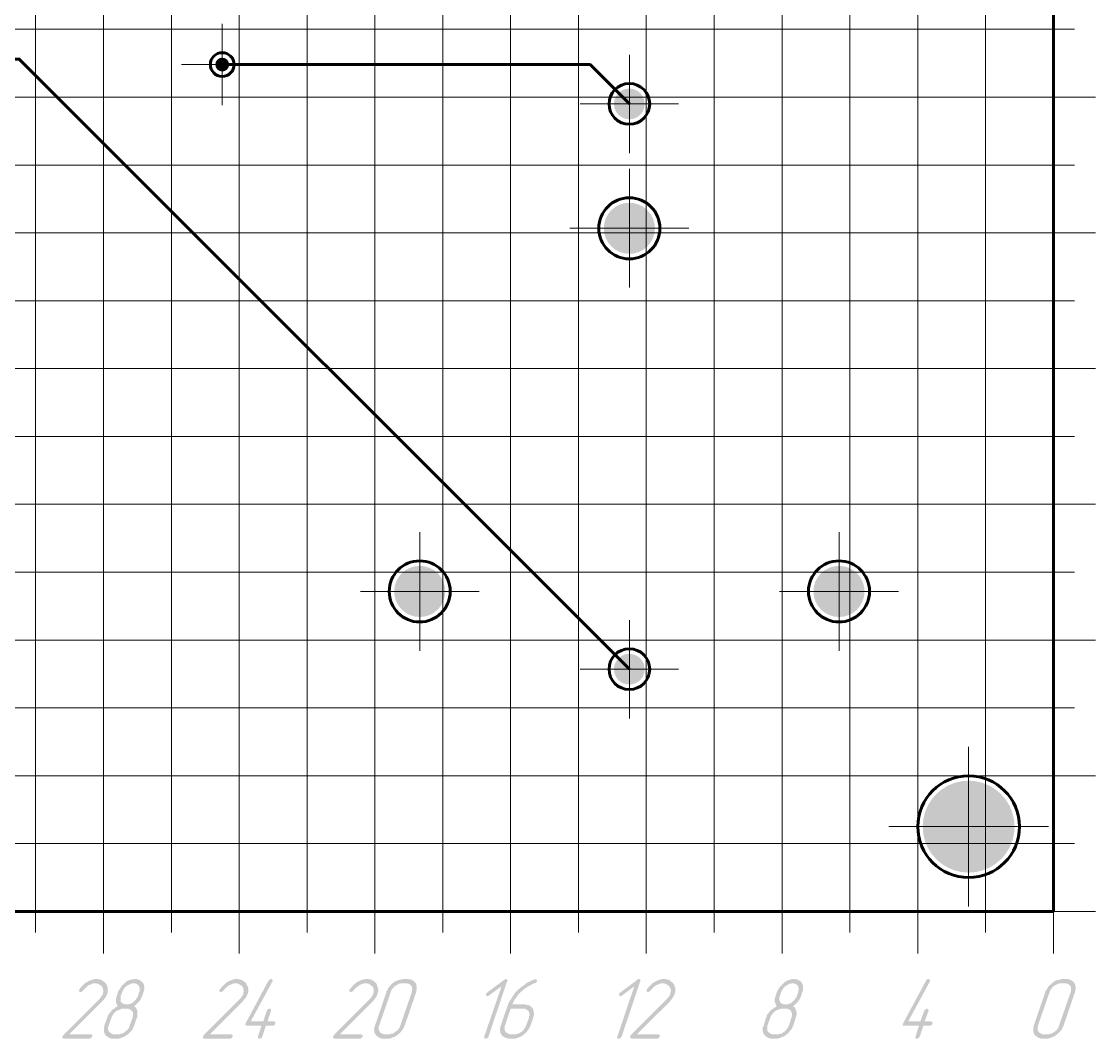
# Paper-space layout 'Layout1' of a CAD drawing. Extents: x -1 to 840, y -1 to 593.
# Drawn here: x 688.5 to 751.9, y 323.7 to 383.6 of the extents above; entities that cross this region are included whole.
import ezdxf

# ---------------------------------------------------------------- set-up
doc = ezdxf.new("R2010")
doc.units = 0
doc.header["$MEASUREMENT"] = 0
doc.layers.add('PDF _Геометрия', color=7, linetype='CONTINUOUS')
doc.layers.add('PDF _Сплошная заливка', color=7, linetype='CONTINUOUS')

psp = doc.layouts.get("Layout1")

# ---------------------------------------------------------------- hatches: boundary and pattern name
at = {"layer": 'PDF _Сплошная заливка', "transparency": 33554559}
for points in [[(700.382, 381.108), (700.382, 381.515), (700.226, 381.484), (700.093, 381.396), (700.005, 381.264), (699.974, 381.108)], [(724.386, 378.788), (725.294, 378.788), (725.263, 379.023), (725.173, 379.242), (725.028, 379.43), (724.84, 379.574), (724.621, 379.665), (724.386, 379.696)], [(724.386, 378.788), (724.386, 377.88), (724.621, 377.911), (724.84, 378.002), (725.028, 378.146), (725.173, 378.334), (725.263, 378.553), (725.294, 378.788)], [(724.386, 371.458), (724.386, 372.965), (724.092, 372.936), (723.809, 372.85), (723.549, 372.711), (723.32, 372.523), (723.133, 372.295), (722.993, 372.034), (722.908, 371.752), (722.879, 371.458)], [(724.386, 371.458), (722.879, 371.458), (722.908, 371.164), (722.993, 370.881), (723.133, 370.62), (723.32, 370.392), (723.549, 370.204), (723.809, 370.065), (724.092, 369.979), (724.386, 369.95)], [(724.386, 371.458), (724.386, 369.95), (724.68, 369.979), (724.963, 370.065), (725.224, 370.204), (725.452, 370.392), (725.64, 370.62), (725.779, 370.881), (725.865, 371.164), (725.894, 371.458)], [(712.026, 350.053), (712.026, 351.56), (711.732, 351.531), (711.449, 351.445), (711.188, 351.306), (710.96, 351.119), (710.772, 350.89), (710.633, 350.63), (710.547, 350.347), (710.518, 350.053)], [(736.747, 350.053), (736.747, 351.56), (736.452, 351.531), (736.17, 351.445), (735.909, 351.306), (735.681, 351.119), (735.493, 350.89), (735.354, 350.63), (735.268, 350.347), (735.239, 350.053)], [(712.026, 350.053), (710.518, 350.053), (710.547, 349.759), (710.633, 349.476), (710.772, 349.215), (710.96, 348.987), (711.188, 348.799), (711.449, 348.66), (711.732, 348.574), (712.026, 348.546)], [(712.026, 350.053), (712.026, 348.546), (712.32, 348.574), (712.603, 348.66), (712.863, 348.799), (713.092, 348.987), (713.279, 349.215), (713.419, 349.476), (713.504, 349.759), (713.533, 350.053)], [(736.747, 350.053), (735.239, 350.053), (735.268, 349.759), (735.354, 349.476), (735.493, 349.215), (735.681, 348.987), (735.909, 348.799), (736.17, 348.66), (736.452, 348.574), (736.747, 348.546)], [(736.747, 350.053), (736.747, 348.546), (737.041, 348.574), (737.324, 348.66), (737.584, 348.799), (737.813, 348.987), (738, 349.215), (738.139, 349.476), (738.225, 349.759), (738.254, 350.053)], [(724.386, 345.468), (725.294, 345.468), (725.263, 345.703), (725.173, 345.921), (725.028, 346.11), (724.84, 346.254), (724.621, 346.345), (724.386, 346.376)], [(724.386, 345.468), (724.386, 344.56), (724.621, 344.591), (724.84, 344.681), (725.028, 344.826), (725.173, 345.014), (725.263, 345.233), (725.294, 345.468)], [(744.39, 336.188), (741.681, 336.188), (741.714, 335.764), (741.814, 335.351), (741.976, 334.958), (742.199, 334.596), (742.474, 334.272), (742.798, 333.997), (743.16, 333.775), (743.553, 333.612), (743.966, 333.513), (744.39, 333.479)], [(693.02, 327.205), (693.045, 327.205), (693.07, 327.179), (693.147, 327.179), (693.248, 327.154), (693.324, 327.103), (693.426, 327.027), (693.477, 327.002), (693.502, 326.951), (693.502, 326.951), (693.528, 326.951), (693.528, 326.925), (693.553, 326.9), (693.578, 326.849), (693.604, 326.773), (693.629, 326.697), (693.629, 326.595), (693.629, 326.519), (693.629, 326.468), (693.629, 326.417), (693.604, 326.341), (693.604, 326.341), (693.604, 326.316), (693.578, 326.29), (693.578, 326.265), (693.553, 326.24), (693.528, 326.189), (693.477, 326.087), (693.477, 326.087), (693.451, 326.087), (693.451, 326.062), (693.426, 326.011), (693.401, 325.985), (693.35, 325.935), (693.299, 325.884), (693.248, 325.833), (691.368, 323.953), (692.638, 323.953), (692.664, 323.953), (692.689, 323.928), (692.715, 323.903), (692.715, 323.903), (692.715, 323.877), (692.715, 323.852), (692.715, 323.827), (692.715, 323.827), (692.689, 323.801), (692.689, 323.776), (692.664, 323.725), (692.638, 323.725), (692.613, 323.725), (692.588, 323.7), (692.537, 323.7), (691.038, 323.7), (691.038, 323.7), (690.987, 323.725), (690.987, 323.725), (690.962, 323.75), (690.962, 323.776), (690.962, 323.801), (690.962, 323.827), (690.987, 323.827), (690.987, 323.852), (691.013, 323.903), (693.096, 325.985), (693.172, 326.062), (693.248, 326.163), (693.248, 326.163), (693.248, 326.163), (693.274, 326.189), (693.274, 326.214), (693.324, 326.265), (693.35, 326.341), (693.35, 326.341), (693.35, 326.341), (693.35, 326.392), (693.375, 326.443), (693.375, 326.493), (693.375, 326.544), (693.35, 326.621), (693.324, 326.697), (693.299, 326.748), (693.274, 326.773), (693.274, 326.773), (693.274, 326.798), (693.248, 326.798), (693.248, 326.824), (693.172, 326.849), (693.121, 326.9), (693.096, 326.9), (693.096, 326.9), (693.07, 326.925), (693.045, 326.925), (693.02, 326.925), (692.969, 326.951), (692.867, 326.951), (692.842, 326.951), (692.816, 326.951), (692.766, 326.951), (692.715, 326.925), (692.664, 326.9), (692.588, 326.874), (692.511, 326.849), (692.511, 326.849), (692.486, 326.824), (692.461, 326.798), (692.41, 326.773), (692.359, 326.722), (692.308, 326.671), (692.232, 326.595), (692.181, 326.519), (692.156, 326.519), (692.156, 326.493), (692.13, 326.493), (692.105, 326.468), (692.105, 326.468), (692.08, 326.443), (692.054, 326.443), (692.029, 326.443), (692.029, 326.443), (692.003, 326.443), (691.978, 326.468), (691.953, 326.468), (691.953, 326.468), (691.927, 326.493), (691.927, 326.519), (691.953, 326.57), (691.978, 326.621), (691.978, 326.621), (691.978, 326.621), (691.978, 326.646), (692.003, 326.646), (692.054, 326.722), (692.105, 326.773), (692.181, 326.849), (692.257, 326.925), (692.359, 327.002), (692.461, 327.052), (692.461, 327.052), (692.461, 327.078), (692.486, 327.078), (692.537, 327.103), (692.613, 327.129), (692.689, 327.154), (692.766, 327.179), (692.867, 327.205), (692.943, 327.205), (692.994, 327.205)], [(701.301, 327.205), (701.327, 327.205), (701.352, 327.179), (701.429, 327.179), (701.53, 327.154), (701.606, 327.103), (701.708, 327.027), (701.759, 327.002), (701.784, 326.951), (701.784, 326.951), (701.81, 326.951), (701.81, 326.925), (701.81, 326.9), (701.835, 326.849), (701.886, 326.773), (701.911, 326.697), (701.911, 326.595), (701.911, 326.519), (701.911, 326.468), (701.911, 326.417), (701.886, 326.341), (701.886, 326.341), (701.886, 326.316), (701.86, 326.29), (701.835, 326.265), (701.835, 326.24), (701.81, 326.189), (701.759, 326.087), (701.759, 326.087), (701.733, 326.087), (701.733, 326.062), (701.708, 326.011), (701.657, 325.985), (701.632, 325.935), (701.581, 325.884), (701.53, 325.833), (699.65, 323.953), (700.92, 323.953), (700.946, 323.953), (700.971, 323.928), (700.997, 323.903), (700.997, 323.903), (700.997, 323.877), (700.997, 323.852), (700.997, 323.827), (700.997, 323.827), (700.971, 323.801), (700.971, 323.776), (700.946, 323.725), (700.92, 323.725), (700.895, 323.725), (700.87, 323.7), (700.819, 323.7), (699.32, 323.7), (699.295, 323.7), (699.269, 323.725), (699.269, 323.725), (699.244, 323.75), (699.244, 323.776), (699.244, 323.801), (699.244, 323.827), (699.269, 323.827), (699.269, 323.852), (699.295, 323.903), (701.378, 325.985), (701.454, 326.062), (701.53, 326.163), (701.53, 326.163), (701.53, 326.163), (701.556, 326.189), (701.556, 326.214), (701.606, 326.265), (701.632, 326.341), (701.632, 326.341), (701.632, 326.341), (701.632, 326.392), (701.632, 326.443), (701.657, 326.493), (701.632, 326.544), (701.632, 326.621), (701.606, 326.697), (701.581, 326.748), (701.556, 326.773), (701.556, 326.773), (701.556, 326.798), (701.53, 326.798), (701.505, 326.824), (701.454, 326.849), (701.378, 326.9), (701.378, 326.9), (701.378, 326.9), (701.352, 326.925), (701.327, 326.925), (701.301, 326.925), (701.251, 326.951), (701.149, 326.951), (701.124, 326.951), (701.098, 326.951), (701.048, 326.951), (700.997, 326.925), (700.946, 326.9), (700.87, 326.874), (700.793, 326.849), (700.793, 326.849), (700.768, 326.824), (700.743, 326.798), (700.692, 326.773), (700.641, 326.722), (700.565, 326.671), (700.514, 326.595), (700.438, 326.519), (700.438, 326.519), (700.438, 326.493), (700.412, 326.493), (700.387, 326.468), (700.387, 326.468), (700.362, 326.443), (700.336, 326.443), (700.311, 326.443), (700.311, 326.443), (700.285, 326.443), (700.26, 326.468), (700.235, 326.468), (700.235, 326.468), (700.209, 326.493), (700.209, 326.519), (700.235, 326.57), (700.235, 326.621), (700.235, 326.621), (700.26, 326.621), (700.26, 326.646), (700.285, 326.646), (700.336, 326.722), (700.387, 326.773), (700.463, 326.849), (700.539, 326.925), (700.641, 327.002), (700.717, 327.052), (700.743, 327.052), (700.743, 327.078), (700.768, 327.078), (700.819, 327.103), (700.87, 327.129), (700.971, 327.154), (701.048, 327.179), (701.149, 327.205), (701.225, 327.205), (701.276, 327.205)], [(703.308, 327.205), (703.334, 327.179), (703.334, 327.154), (703.359, 327.154), (703.359, 327.154), (703.359, 327.103), (703.359, 327.078), (703.334, 327.052), (702.064, 324.715), (702.8, 324.715), (703.004, 325.325), (703.004, 325.325), (703.029, 325.351), (703.029, 325.376), (703.08, 325.401), (703.08, 325.401), (703.105, 325.427), (703.131, 325.452), (703.182, 325.452), (703.182, 325.452), (703.207, 325.452), (703.232, 325.427), (703.258, 325.427), (703.258, 325.401), (703.258, 325.401), (703.258, 325.376), (703.258, 325.325), (703.054, 324.715), (703.435, 324.715), (703.461, 324.69), (703.486, 324.69), (703.486, 324.665), (703.512, 324.665), (703.512, 324.639), (703.512, 324.614), (703.512, 324.589), (703.512, 324.563), (703.486, 324.563), (703.486, 324.512), (703.435, 324.487), (703.435, 324.487), (703.41, 324.462), (703.385, 324.462), (703.334, 324.462), (702.953, 324.462), (702.75, 323.827), (702.75, 323.801), (702.724, 323.801), (702.724, 323.75), (702.673, 323.725), (702.673, 323.725), (702.648, 323.725), (702.623, 323.7), (702.572, 323.7), (702.572, 323.7), (702.572, 323.7), (702.546, 323.7), (702.496, 323.725), (702.496, 323.725), (702.496, 323.75), (702.496, 323.776), (702.496, 323.801), (702.496, 323.827), (702.699, 324.462), (701.835, 324.462), (701.81, 324.462), (701.784, 324.462), (701.759, 324.487), (701.759, 324.487), (701.759, 324.512), (701.733, 324.538), (701.759, 324.563), (701.759, 324.589), (703.105, 327.103), (703.131, 327.103), (703.131, 327.129), (703.156, 327.154), (703.182, 327.179), (703.258, 327.205), (703.283, 327.205)], [(708.948, 327.205), (708.999, 327.205), (709.025, 327.179), (709.101, 327.179), (709.202, 327.154), (709.279, 327.103), (709.38, 327.027), (709.406, 327.002), (709.456, 326.951), (709.456, 326.951), (709.456, 326.951), (709.482, 326.925), (709.482, 326.9), (709.507, 326.849), (709.533, 326.773), (709.558, 326.697), (709.583, 326.595), (709.583, 326.519), (709.583, 326.468), (709.558, 326.417), (709.533, 326.341), (709.533, 326.341), (709.533, 326.316), (709.533, 326.29), (709.507, 326.265), (709.507, 326.24), (709.482, 326.189), (709.431, 326.087), (709.406, 326.087), (709.406, 326.087), (709.38, 326.062), (709.355, 326.011), (709.329, 325.985), (709.304, 325.935), (709.253, 325.884), (709.202, 325.833), (707.322, 323.953), (708.593, 323.953), (708.593, 323.953), (708.618, 323.928), (708.643, 323.903), (708.669, 323.903), (708.669, 323.877), (708.669, 323.852), (708.669, 323.827), (708.669, 323.827), (708.643, 323.801), (708.618, 323.776), (708.593, 323.725), (708.593, 323.725), (708.567, 323.725), (708.542, 323.7), (708.491, 323.7), (706.992, 323.7), (706.967, 323.7), (706.941, 323.725), (706.916, 323.725), (706.916, 323.75), (706.916, 323.776), (706.916, 323.801), (706.916, 323.827), (706.916, 323.827), (706.941, 323.852), (706.967, 323.903), (709.05, 325.985), (709.126, 326.062), (709.202, 326.163), (709.202, 326.163), (709.202, 326.163), (709.202, 326.189), (709.228, 326.214), (709.253, 326.265), (709.279, 326.341), (709.279, 326.341), (709.304, 326.341), (709.304, 326.392), (709.304, 326.443), (709.304, 326.493), (709.304, 326.544), (709.304, 326.621), (709.279, 326.697), (709.253, 326.748), (709.228, 326.773), (709.228, 326.773), (709.202, 326.798), (709.202, 326.798), (709.177, 326.824), (709.126, 326.849), (709.05, 326.9), (709.05, 326.9), (709.05, 326.9), (709.025, 326.925), (708.999, 326.925), (708.948, 326.925), (708.923, 326.951), (708.821, 326.951), (708.796, 326.951), (708.771, 326.951), (708.72, 326.951), (708.669, 326.925), (708.593, 326.9), (708.542, 326.874), (708.466, 326.849), (708.466, 326.849), (708.44, 326.824), (708.415, 326.798), (708.364, 326.773), (708.313, 326.722), (708.237, 326.671), (708.186, 326.595), (708.11, 326.519), (708.11, 326.519), (708.11, 326.493), (708.085, 326.493), (708.059, 326.468), (708.059, 326.468), (708.034, 326.443), (708.008, 326.443), (707.983, 326.443), (707.958, 326.443), (707.958, 326.443), (707.932, 326.468), (707.907, 326.468), (707.881, 326.468), (707.881, 326.493), (707.881, 326.519), (707.881, 326.57), (707.907, 326.621), (707.907, 326.621), (707.932, 326.621), (707.932, 326.646), (707.958, 326.646), (707.983, 326.722), (708.059, 326.773), (708.11, 326.849), (708.212, 326.925), (708.288, 327.002), (708.389, 327.052), (708.389, 327.052), (708.415, 327.078), (708.44, 327.078), (708.491, 327.103), (708.542, 327.129), (708.618, 327.154), (708.72, 327.179), (708.796, 327.205), (708.898, 327.205), (708.923, 327.205)], [(717.129, 327.205), (717.154, 327.179), (717.179, 327.154), (717.179, 327.154), (717.205, 327.154), (717.205, 327.103), (717.179, 327.078), (716.087, 323.827), (716.087, 323.801), (716.062, 323.801), (716.062, 323.75), (716.011, 323.725), (716.011, 323.725), (715.985, 323.725), (715.96, 323.7), (715.909, 323.7), (715.909, 323.7), (715.909, 323.7), (715.858, 323.7), (715.833, 323.725), (715.833, 323.725), (715.833, 323.75), (715.833, 323.776), (715.833, 323.801), (715.833, 323.827), (716.849, 326.773), (716.113, 326.24), (716.113, 326.24), (716.087, 326.214), (716.062, 326.214), (716.011, 326.189), (716.011, 326.189), (715.985, 326.214), (715.96, 326.214), (715.935, 326.24), (715.935, 326.24), (715.935, 326.265), (715.935, 326.29), (715.935, 326.316), (715.935, 326.341), (715.96, 326.341), (715.96, 326.367), (716.011, 326.417), (717.002, 327.154), (717.027, 327.179), (717.027, 327.179), (717.078, 327.205), (717.103, 327.205), (717.103, 327.205)], [(724.979, 327.205), (725.004, 327.179), (725.029, 327.154), (725.029, 327.154), (725.029, 327.154), (725.055, 327.103), (725.029, 327.078), (723.937, 323.827), (723.937, 323.801), (723.912, 323.801), (723.886, 323.75), (723.861, 323.725), (723.861, 323.725), (723.836, 323.725), (723.81, 323.7), (723.759, 323.7), (723.759, 323.7), (723.734, 323.7), (723.708, 323.7), (723.683, 323.725), (723.683, 323.725), (723.683, 323.75), (723.658, 323.776), (723.683, 323.801), (723.683, 323.827), (724.674, 326.773), (723.963, 326.24), (723.963, 326.24), (723.937, 326.214), (723.912, 326.214), (723.861, 326.189), (723.861, 326.189), (723.836, 326.214), (723.81, 326.214), (723.785, 326.24), (723.785, 326.24), (723.785, 326.265), (723.785, 326.29), (723.785, 326.316), (723.785, 326.341), (723.785, 326.341), (723.81, 326.367), (723.861, 326.417), (724.852, 327.154), (724.852, 327.179), (724.877, 327.179), (724.903, 327.205), (724.953, 327.205), (724.953, 327.205)], [(726.478, 327.205), (726.503, 327.205), (726.554, 327.179), (726.63, 327.179), (726.706, 327.154), (726.808, 327.103), (726.884, 327.027), (726.935, 327.002), (726.96, 326.951), (726.96, 326.951), (726.986, 326.951), (726.986, 326.925), (727.011, 326.9), (727.037, 326.849), (727.062, 326.773), (727.087, 326.697), (727.087, 326.595), (727.087, 326.519), (727.087, 326.468), (727.087, 326.417), (727.062, 326.341), (727.062, 326.341), (727.062, 326.316), (727.037, 326.29), (727.037, 326.265), (727.011, 326.24), (726.986, 326.189), (726.935, 326.087), (726.935, 326.087), (726.935, 326.087), (726.91, 326.062), (726.884, 326.011), (726.859, 325.985), (726.808, 325.935), (726.782, 325.884), (726.732, 325.833), (724.826, 323.953), (726.097, 323.953), (726.122, 323.953), (726.147, 323.928), (726.173, 323.903), (726.173, 323.903), (726.173, 323.877), (726.173, 323.852), (726.173, 323.827), (726.173, 323.827), (726.173, 323.801), (726.147, 323.776), (726.122, 323.725), (726.097, 323.725), (726.097, 323.725), (726.046, 323.7), (726.02, 323.7), (724.521, 323.7), (724.496, 323.7), (724.471, 323.725), (724.445, 323.725), (724.445, 323.75), (724.42, 323.776), (724.42, 323.801), (724.445, 323.827), (724.445, 323.827), (724.445, 323.852), (724.471, 323.903), (726.554, 325.985), (726.63, 326.062), (726.706, 326.163), (726.706, 326.163), (726.732, 326.163), (726.732, 326.189), (726.757, 326.214), (726.782, 326.265), (726.808, 326.341), (726.808, 326.341), (726.808, 326.341), (726.808, 326.392), (726.833, 326.443), (726.833, 326.493), (726.833, 326.544), (726.808, 326.621), (726.782, 326.697), (726.757, 326.748), (726.732, 326.773), (726.732, 326.773), (726.732, 326.798), (726.706, 326.798), (726.706, 326.824), (726.63, 326.849), (726.579, 326.9), (726.579, 326.9), (726.554, 326.9), (726.528, 326.925), (726.503, 326.925), (726.478, 326.925), (726.427, 326.951), (726.351, 326.951), (726.3, 326.951), (726.274, 326.951), (726.224, 326.951), (726.173, 326.925), (726.122, 326.9), (726.046, 326.874), (725.995, 326.849), (725.969, 326.849), (725.944, 326.824), (725.919, 326.798), (725.868, 326.773), (725.817, 326.722), (725.766, 326.671), (725.69, 326.595), (725.639, 326.519), (725.639, 326.519), (725.614, 326.493), (725.588, 326.493), (725.563, 326.468), (725.563, 326.468), (725.538, 326.443), (725.538, 326.443), (725.487, 326.443), (725.487, 326.443), (725.461, 326.443), (725.436, 326.468), (725.411, 326.468), (725.411, 326.468), (725.411, 326.493), (725.411, 326.519), (725.411, 326.57), (725.436, 326.621), (725.436, 326.621), (725.436, 326.621), (725.461, 326.646), (725.461, 326.646), (725.512, 326.722), (725.563, 326.773), (725.639, 326.849), (725.715, 326.925), (725.817, 327.002), (725.919, 327.052), (725.919, 327.052), (725.919, 327.078), (725.944, 327.078), (725.995, 327.103), (726.071, 327.129), (726.147, 327.154), (726.224, 327.179), (726.325, 327.205), (726.427, 327.205), (726.452, 327.205)], [(742.051, 327.205), (742.076, 327.179), (742.102, 327.154), (742.102, 327.154), (742.102, 327.154), (742.127, 327.103), (742.102, 327.078), (742.102, 327.052), (740.831, 324.715), (741.543, 324.715), (741.771, 325.325), (741.771, 325.325), (741.771, 325.351), (741.797, 325.376), (741.822, 325.401), (741.847, 325.401), (741.847, 325.427), (741.898, 325.452), (741.924, 325.452), (741.949, 325.452), (741.949, 325.452), (741.974, 325.427), (742, 325.427), (742, 325.401), (742.025, 325.401), (742.025, 325.376), (742.025, 325.325), (741.797, 324.715), (742.178, 324.715), (742.203, 324.69), (742.229, 324.69), (742.254, 324.665), (742.254, 324.665), (742.254, 324.639), (742.279, 324.614), (742.254, 324.589), (742.254, 324.563), (742.254, 324.563), (742.229, 324.512), (742.203, 324.487), (742.178, 324.487), (742.178, 324.462), (742.127, 324.462), (742.102, 324.462), (741.72, 324.462), (741.517, 323.827), (741.492, 323.801), (741.492, 323.801), (741.466, 323.75), (741.441, 323.725), (741.416, 323.725), (741.416, 323.725), (741.365, 323.7), (741.339, 323.7), (741.339, 323.7), (741.314, 323.7), (741.289, 323.7), (741.263, 323.725), (741.263, 323.725), (741.238, 323.75), (741.238, 323.776), (741.238, 323.801), (741.263, 323.827), (741.466, 324.462), (740.577, 324.462), (740.552, 324.462), (740.526, 324.462), (740.501, 324.487), (740.501, 324.487), (740.501, 324.512), (740.501, 324.538), (740.501, 324.563), (740.526, 324.589), (741.873, 327.103), (741.873, 327.103), (741.898, 327.129), (741.898, 327.154), (741.924, 327.179), (742.025, 327.205), (742.025, 327.205)]]:
    psp.add_hatch(color=256, dxfattribs=at).paths.add_polyline_path(points)
at = {"layer": 'PDF _Сплошная заливка', "true_color": 0xffffff, "transparency": 33554559}
for points in [[(700.79, 381.108), (700.759, 381.264), (700.67, 381.396), (700.538, 381.484), (700.382, 381.515), (700.382, 381.108)], [(699.974, 381.108), (700.005, 380.952), (700.093, 380.819), (700.226, 380.731), (700.382, 380.7), (700.382, 381.108)], [(700.382, 380.7), (700.538, 380.731), (700.67, 380.819), (700.759, 380.952), (700.79, 381.108), (700.382, 381.108)], [(724.386, 379.696), (724.151, 379.665), (723.932, 379.574), (723.744, 379.43), (723.6, 379.242), (723.509, 379.023), (723.478, 378.788), (724.386, 378.788)], [(723.478, 378.788), (723.509, 378.553), (723.6, 378.334), (723.744, 378.146), (723.932, 378.002), (724.151, 377.911), (724.386, 377.88), (724.386, 378.788)], [(725.894, 371.458), (725.865, 371.752), (725.779, 372.034), (725.64, 372.295), (725.452, 372.523), (725.224, 372.711), (724.963, 372.85), (724.68, 372.936), (724.386, 372.965), (724.386, 371.458)], [(713.533, 350.053), (713.504, 350.347), (713.419, 350.63), (713.279, 350.89), (713.092, 351.119), (712.863, 351.306), (712.603, 351.445), (712.32, 351.531), (712.026, 351.56), (712.026, 350.053)], [(738.254, 350.053), (738.225, 350.347), (738.139, 350.63), (738, 350.89), (737.813, 351.119), (737.584, 351.306), (737.324, 351.445), (737.041, 351.531), (736.747, 351.56), (736.747, 350.053)], [(724.386, 346.376), (724.151, 346.345), (723.932, 346.254), (723.744, 346.11), (723.6, 345.921), (723.509, 345.703), (723.478, 345.468), (724.386, 345.468)], [(723.478, 345.468), (723.509, 345.233), (723.6, 345.014), (723.744, 344.826), (723.932, 344.681), (724.151, 344.591), (724.386, 344.56), (724.386, 345.468)], [(744.39, 338.896), (743.966, 338.863), (743.553, 338.763), (743.16, 338.601), (742.798, 338.379), (742.474, 338.103), (742.199, 337.78), (741.976, 337.417), (741.814, 337.025), (741.714, 336.611), (741.681, 336.188), (744.39, 336.188)], [(747.099, 336.188), (747.066, 336.611), (746.966, 337.025), (746.804, 337.417), (746.581, 337.78), (746.305, 338.103), (745.982, 338.379), (745.62, 338.601), (745.227, 338.763), (744.814, 338.863), (744.39, 338.896), (744.39, 336.188)], [(744.39, 333.479), (744.814, 333.513), (745.227, 333.612), (745.62, 333.775), (745.982, 333.997), (746.305, 334.272), (746.581, 334.596), (746.804, 334.958), (746.966, 335.351), (747.066, 335.764), (747.099, 336.188), (744.39, 336.188)]]:
    psp.add_hatch(color=7, dxfattribs=at).paths.add_polyline_path(points)
at = {"layer": 'PDF _Сплошная заливка', "transparency": 33554559}
h = psp.add_hatch(color=256, dxfattribs=at)
h.paths.add_polyline_path([(695.154, 326.951), (695.128, 326.951), (695.077, 326.951), (695.027, 326.925), (694.976, 326.925), (694.9, 326.874), (694.823, 326.849), (694.747, 326.798), (694.747, 326.798), (694.722, 326.773), (694.696, 326.748), (694.645, 326.697), (694.595, 326.646), (694.569, 326.595), (694.519, 326.519), (694.493, 326.443), (694.391, 326.189), (694.391, 326.189), (694.391, 326.163), (694.391, 326.112), (694.391, 326.062), (694.391, 326.011), (694.391, 325.96), (694.391, 325.909), (694.417, 325.833), (694.442, 325.833), (694.442, 325.833), (694.468, 325.782), (694.493, 325.782), (694.544, 325.757), (694.595, 325.732), (694.671, 325.706), (694.722, 325.706), (694.772, 325.706), (694.798, 325.706), (694.849, 325.706), (694.925, 325.732), (694.976, 325.757), (695.052, 325.782), (695.128, 325.833), (695.128, 325.859), (695.154, 325.859), (695.204, 325.909), (695.23, 325.935), (695.281, 325.985), (695.331, 326.062), (695.357, 326.112), (695.408, 326.189), (695.484, 326.443), (695.484, 326.468), (695.509, 326.493), (695.509, 326.519), (695.509, 326.57), (695.509, 326.621), (695.509, 326.697), (695.484, 326.748), (695.458, 326.798), (695.458, 326.798), (695.458, 326.824), (695.433, 326.849), (695.382, 326.874), (695.357, 326.9), (695.306, 326.925), (695.23, 326.951)], flags=0)
h.paths.add_polyline_path([(694.772, 325.452), (694.493, 325.452), (694.442, 325.452), (694.391, 325.427), (694.341, 325.401), (694.264, 325.376), (694.188, 325.351), (694.112, 325.3), (694.112, 325.3), (694.087, 325.274), (694.061, 325.249), (694.01, 325.198), (693.96, 325.147), (693.934, 325.097), (693.883, 325.02), (693.858, 324.944), (693.68, 324.462), (693.68, 324.436), (693.68, 324.411), (693.655, 324.385), (693.655, 324.334), (693.655, 324.284), (693.655, 324.208), (693.68, 324.157), (693.706, 324.106), (693.731, 324.106), (693.731, 324.081), (693.756, 324.055), (693.782, 324.03), (693.833, 324.004), (693.883, 323.979), (693.934, 323.953), (694.01, 323.953), (694.315, 323.953), (694.341, 323.953), (694.391, 323.979), (694.442, 323.979), (694.519, 324.004), (694.595, 324.055), (694.671, 324.106), (694.671, 324.106), (694.696, 324.131), (694.722, 324.157), (694.772, 324.182), (694.823, 324.258), (694.874, 324.309), (694.9, 324.385), (694.925, 324.462), (695.103, 324.944), (695.103, 324.97), (695.103, 324.995), (695.128, 325.02), (695.128, 325.071), (695.128, 325.122), (695.128, 325.198), (695.103, 325.249), (695.077, 325.3), (695.077, 325.3), (695.052, 325.325), (695.027, 325.351), (695.001, 325.376), (694.976, 325.401), (694.9, 325.427), (694.849, 325.452)], flags=0)
h.paths.add_polyline_path([(695.306, 327.205), (695.357, 327.179), (695.408, 327.179), (695.484, 327.154), (695.56, 327.103), (695.636, 327.052), (695.712, 326.976), (695.712, 326.976), (695.712, 326.976), (695.738, 326.951), (695.738, 326.925), (695.763, 326.874), (695.763, 326.824), (695.789, 326.798), (695.789, 326.748), (695.789, 326.621), (695.763, 326.519), (695.738, 326.443), (695.662, 326.189), (695.636, 326.189), (695.636, 326.163), (695.636, 326.138), (695.611, 326.087), (695.585, 326.036), (695.56, 325.985), (695.484, 325.884), (695.458, 325.859), (695.458, 325.859), (695.433, 325.833), (695.382, 325.782), (695.357, 325.757), (695.306, 325.706), (695.255, 325.655), (695.179, 325.604), (695.179, 325.604), (695.204, 325.604), (695.23, 325.579), (695.255, 325.554), (695.281, 325.503), (695.331, 325.452), (695.357, 325.401), (695.382, 325.351), (695.382, 325.325), (695.382, 325.3), (695.382, 325.274), (695.382, 325.223), (695.382, 325.173), (695.382, 325.097), (695.382, 325.02), (695.357, 324.944), (695.179, 324.436), (695.179, 324.436), (695.179, 324.436), (695.179, 324.411), (695.154, 324.385), (695.128, 324.334), (695.103, 324.258), (695.052, 324.182), (694.976, 324.106), (694.874, 324.004), (694.798, 323.928), (694.772, 323.928), (694.772, 323.903), (694.747, 323.903), (694.722, 323.877), (694.696, 323.877), (694.671, 323.852), (694.595, 323.801), (694.519, 323.776), (694.391, 323.725), (694.29, 323.7), (694.188, 323.7), (693.909, 323.7), (693.883, 323.7), (693.833, 323.7), (693.756, 323.725), (693.706, 323.75), (693.629, 323.801), (693.553, 323.852), (693.477, 323.928), (693.477, 323.928), (693.451, 323.953), (693.451, 324.004), (693.426, 324.055), (693.401, 324.131), (693.401, 324.233), (693.401, 324.334), (693.426, 324.385), (693.426, 324.436), (693.604, 324.944), (693.604, 324.97), (693.604, 324.97), (693.629, 325.02), (693.655, 325.071), (693.68, 325.122), (693.731, 325.173), (693.782, 325.249), (693.833, 325.3), (693.833, 325.325), (693.858, 325.351), (693.883, 325.376), (693.934, 325.427), (694.01, 325.452), (694.061, 325.503), (694.137, 325.554), (694.239, 325.604), (694.214, 325.604), (694.214, 325.63), (694.188, 325.655), (694.188, 325.681), (694.163, 325.732), (694.137, 325.757), (694.112, 325.808), (694.112, 325.859), (694.112, 325.884), (694.112, 325.884), (694.112, 325.935), (694.112, 325.96), (694.112, 326.011), (694.112, 326.062), (694.137, 326.138), (694.163, 326.189), (694.239, 326.443), (694.239, 326.468), (694.239, 326.468), (694.239, 326.468), (694.264, 326.493), (694.29, 326.544), (694.341, 326.621), (694.391, 326.697), (694.442, 326.798), (694.544, 326.874), (694.645, 326.976), (694.645, 326.976), (694.671, 327.002), (694.696, 327.027), (694.722, 327.052), (694.772, 327.078), (694.823, 327.103), (694.925, 327.154), (695.077, 327.179), (695.154, 327.205), (695.281, 327.205)], flags=0)
h = psp.add_hatch(color=256, dxfattribs=at)
h.paths.add_polyline_path([(711.235, 326.951), (710.93, 326.951), (710.905, 326.951), (710.854, 326.925), (710.777, 326.925), (710.727, 326.874), (710.65, 326.849), (710.574, 326.798), (710.574, 326.798), (710.549, 326.773), (710.498, 326.748), (710.473, 326.697), (710.422, 326.646), (710.371, 326.595), (710.346, 326.519), (710.32, 326.443), (709.634, 324.462), (709.634, 324.436), (709.609, 324.411), (709.609, 324.385), (709.609, 324.334), (709.609, 324.284), (709.609, 324.208), (709.634, 324.157), (709.66, 324.106), (709.66, 324.106), (709.685, 324.081), (709.711, 324.055), (709.736, 324.03), (709.787, 324.004), (709.837, 323.979), (709.888, 323.953), (709.965, 323.953), (710.244, 323.953), (710.269, 323.953), (710.32, 323.979), (710.396, 323.979), (710.473, 324.004), (710.523, 324.055), (710.6, 324.106), (710.625, 324.106), (710.625, 324.131), (710.676, 324.157), (710.727, 324.182), (710.752, 324.233), (710.803, 324.309), (710.854, 324.36), (710.879, 324.462), (711.565, 326.443), (711.565, 326.468), (711.565, 326.493), (711.565, 326.519), (711.59, 326.57), (711.59, 326.621), (711.565, 326.671), (711.565, 326.748), (711.54, 326.798), (711.514, 326.798), (711.514, 326.824), (711.489, 326.849), (711.463, 326.874), (711.413, 326.9), (711.362, 326.925), (711.286, 326.951)], flags=0)
h.paths.add_polyline_path([(711.362, 327.205), (711.413, 327.179), (711.489, 327.179), (711.565, 327.154), (711.641, 327.103), (711.692, 327.052), (711.768, 326.976), (711.768, 326.976), (711.794, 326.951), (711.819, 326.9), (711.819, 326.824), (711.845, 326.748), (711.845, 326.671), (711.845, 326.57), (711.819, 326.519), (711.819, 326.443), (711.133, 324.436), (711.133, 324.436), (711.133, 324.436), (711.108, 324.411), (711.108, 324.385), (711.082, 324.334), (711.032, 324.258), (710.981, 324.182), (710.93, 324.106), (710.828, 324.004), (710.727, 323.928), (710.727, 323.928), (710.727, 323.903), (710.701, 323.903), (710.676, 323.877), (710.65, 323.877), (710.625, 323.852), (710.549, 323.801), (710.447, 323.776), (710.346, 323.725), (710.244, 323.7), (710.117, 323.7), (709.837, 323.7), (709.812, 323.7), (709.761, 323.7), (709.711, 323.725), (709.634, 323.75), (709.558, 323.801), (709.482, 323.852), (709.431, 323.928), (709.431, 323.928), (709.406, 323.953), (709.38, 324.004), (709.355, 324.055), (709.355, 324.131), (709.329, 324.233), (709.355, 324.334), (709.355, 324.385), (709.38, 324.436), (710.066, 326.443), (710.066, 326.468), (710.066, 326.468), (710.066, 326.493), (710.092, 326.493), (710.117, 326.544), (710.142, 326.621), (710.193, 326.697), (710.269, 326.798), (710.346, 326.874), (710.447, 326.976), (710.447, 326.976), (710.473, 326.976), (710.473, 327.002), (710.498, 327.002), (710.523, 327.027), (710.574, 327.052), (710.65, 327.103), (710.727, 327.129), (710.828, 327.154), (710.955, 327.179), (711.006, 327.205), (711.336, 327.205)], flags=0)
h = psp.add_hatch(color=256, dxfattribs=at)
h.paths.add_polyline_path([(718.145, 325.452), (717.383, 325.452), (717.052, 324.462), (717.052, 324.436), (717.027, 324.411), (717.027, 324.385), (717.027, 324.334), (717.027, 324.284), (717.027, 324.208), (717.052, 324.157), (717.078, 324.106), (717.078, 324.106), (717.103, 324.081), (717.129, 324.055), (717.154, 324.03), (717.205, 324.004), (717.256, 323.979), (717.306, 323.953), (717.383, 323.953), (717.662, 323.953), (717.713, 323.953), (717.764, 323.979), (717.815, 323.979), (717.891, 324.004), (717.967, 324.055), (718.043, 324.106), (718.043, 324.106), (718.069, 324.131), (718.094, 324.157), (718.145, 324.182), (718.17, 324.258), (718.221, 324.309), (718.272, 324.385), (718.297, 324.462), (718.475, 324.944), (718.475, 324.97), (718.475, 324.995), (718.475, 325.02), (718.5, 325.071), (718.5, 325.122), (718.475, 325.198), (718.475, 325.249), (718.45, 325.3), (718.45, 325.3), (718.424, 325.325), (718.399, 325.351), (718.374, 325.376), (718.323, 325.401), (718.272, 325.427), (718.196, 325.452)], flags=0)
h.paths.add_polyline_path([(718.882, 327.205), (718.907, 327.179), (718.932, 327.154), (718.932, 327.154), (718.932, 327.129), (718.932, 327.103), (718.932, 327.078), (718.932, 327.078), (718.932, 327.052), (718.907, 327.027), (718.907, 327.002), (718.907, 327.002), (718.882, 327.002), (718.856, 326.976), (718.805, 326.951), (718.755, 326.951), (718.704, 326.925), (718.577, 326.849), (718.577, 326.849), (718.551, 326.849), (718.526, 326.824), (718.5, 326.824), (718.475, 326.798), (718.424, 326.773), (718.348, 326.722), (718.323, 326.722), (718.323, 326.697), (718.272, 326.671), (718.221, 326.646), (718.145, 326.595), (718.094, 326.519), (718.018, 326.468), (717.942, 326.392), (717.916, 326.367), (717.891, 326.367), (717.865, 326.316), (717.84, 326.29), (717.789, 326.24), (717.764, 326.163), (717.713, 326.112), (717.662, 326.036), (717.662, 326.036), (717.637, 326.011), (717.611, 325.985), (717.586, 325.935), (717.561, 325.884), (717.535, 325.833), (717.51, 325.757), (717.484, 325.706), (718.246, 325.706), (718.272, 325.706), (718.323, 325.681), (718.399, 325.681), (718.475, 325.655), (718.551, 325.604), (718.628, 325.554), (718.678, 325.478), (718.678, 325.478), (718.704, 325.452), (718.729, 325.401), (718.729, 325.325), (718.755, 325.249), (718.755, 325.173), (718.755, 325.071), (718.729, 324.995), (718.729, 324.944), (718.551, 324.436), (718.551, 324.436), (718.551, 324.436), (718.526, 324.411), (718.526, 324.385), (718.5, 324.334), (718.45, 324.258), (718.399, 324.182), (718.348, 324.106), (718.246, 324.004), (718.145, 323.928), (718.145, 323.928), (718.145, 323.903), (718.119, 323.903), (718.094, 323.877), (718.069, 323.877), (718.043, 323.852), (717.967, 323.801), (717.865, 323.776), (717.764, 323.725), (717.662, 323.7), (717.535, 323.7), (717.256, 323.7), (717.256, 323.7), (717.205, 323.7), (717.129, 323.725), (717.052, 323.75), (716.976, 323.801), (716.9, 323.852), (716.849, 323.928), (716.849, 323.928), (716.824, 323.953), (716.798, 324.004), (716.773, 324.055), (716.773, 324.131), (716.748, 324.233), (716.773, 324.334), (716.773, 324.385), (716.798, 324.436), (717.179, 325.554), (717.179, 325.554), (717.179, 325.579), (717.205, 325.604), (717.205, 325.655), (717.23, 325.706), (717.256, 325.757), (717.281, 325.808), (717.306, 325.884), (717.408, 326.011), (717.51, 326.189), (717.561, 326.265), (717.611, 326.341), (717.688, 326.443), (717.764, 326.519), (717.764, 326.519), (717.789, 326.544), (717.815, 326.57), (717.84, 326.595), (717.891, 326.621), (717.942, 326.671), (717.992, 326.722), (718.069, 326.773), (718.145, 326.824), (718.221, 326.874), (718.297, 326.951), (718.399, 327.002), (718.602, 327.103), (718.704, 327.154), (718.805, 327.179), (718.856, 327.205)], flags=0)
h = psp.add_hatch(color=256, dxfattribs=at)
h.paths.add_polyline_path([(734.023, 326.951), (733.972, 326.951), (733.947, 326.951), (733.896, 326.925), (733.82, 326.925), (733.743, 326.874), (733.693, 326.849), (733.616, 326.798), (733.591, 326.798), (733.566, 326.773), (733.54, 326.748), (733.489, 326.697), (733.464, 326.646), (733.413, 326.595), (733.388, 326.519), (733.337, 326.443), (733.261, 326.189), (733.261, 326.189), (733.235, 326.163), (733.235, 326.112), (733.235, 326.062), (733.235, 326.011), (733.235, 325.96), (733.261, 325.909), (733.286, 325.833), (733.286, 325.833), (733.286, 325.833), (733.311, 325.782), (733.362, 325.782), (733.388, 325.757), (733.439, 325.732), (733.515, 325.706), (733.591, 325.706), (733.616, 325.706), (733.667, 325.706), (733.718, 325.706), (733.769, 325.732), (733.845, 325.757), (733.896, 325.782), (733.972, 325.833), (733.997, 325.859), (734.023, 325.859), (734.048, 325.909), (734.099, 325.935), (734.124, 325.985), (734.175, 326.062), (734.226, 326.112), (734.251, 326.189), (734.353, 326.443), (734.353, 326.468), (734.353, 326.493), (734.353, 326.519), (734.353, 326.57), (734.379, 326.621), (734.353, 326.697), (734.353, 326.748), (734.328, 326.798), (734.302, 326.798), (734.302, 326.824), (734.277, 326.849), (734.251, 326.874), (734.201, 326.9), (734.15, 326.925), (734.074, 326.951)], flags=0)
h.paths.add_polyline_path([(733.616, 325.452), (733.337, 325.452), (733.286, 325.452), (733.235, 325.427), (733.184, 325.401), (733.108, 325.376), (733.032, 325.351), (732.981, 325.3), (732.956, 325.3), (732.93, 325.274), (732.905, 325.249), (732.854, 325.198), (732.829, 325.147), (732.778, 325.097), (732.727, 325.02), (732.702, 324.944), (732.524, 324.462), (732.524, 324.436), (732.524, 324.411), (732.524, 324.385), (732.524, 324.334), (732.524, 324.284), (732.524, 324.208), (732.524, 324.157), (732.575, 324.106), (732.575, 324.106), (732.6, 324.081), (732.6, 324.055), (732.651, 324.03), (732.676, 324.004), (732.727, 323.979), (732.803, 323.953), (732.854, 323.953), (733.159, 323.953), (733.184, 323.953), (733.261, 323.979), (733.311, 323.979), (733.388, 324.004), (733.439, 324.055), (733.515, 324.106), (733.54, 324.106), (733.566, 324.131), (733.591, 324.157), (733.616, 324.182), (733.667, 324.258), (733.718, 324.309), (733.743, 324.385), (733.794, 324.462), (733.947, 324.944), (733.947, 324.97), (733.972, 324.995), (733.972, 325.02), (733.972, 325.071), (733.972, 325.122), (733.972, 325.198), (733.947, 325.249), (733.921, 325.3), (733.921, 325.3), (733.921, 325.325), (733.896, 325.351), (733.87, 325.376), (733.82, 325.401), (733.769, 325.427), (733.693, 325.452)], flags=0)
h.paths.add_polyline_path([(734.15, 327.205), (734.201, 327.179), (734.277, 327.179), (734.353, 327.154), (734.429, 327.103), (734.505, 327.052), (734.556, 326.976), (734.556, 326.976), (734.556, 326.976), (734.582, 326.951), (734.582, 326.925), (734.607, 326.874), (734.633, 326.824), (734.633, 326.798), (734.633, 326.748), (734.633, 326.621), (734.633, 326.519), (734.582, 326.443), (734.505, 326.189), (734.505, 326.189), (734.505, 326.163), (734.48, 326.138), (734.455, 326.087), (734.429, 326.036), (734.404, 325.985), (734.328, 325.884), (734.328, 325.859), (734.302, 325.859), (734.277, 325.833), (734.251, 325.782), (734.201, 325.757), (734.15, 325.706), (734.099, 325.655), (734.023, 325.604), (734.048, 325.604), (734.048, 325.604), (734.074, 325.579), (734.099, 325.554), (734.15, 325.503), (734.175, 325.452), (734.201, 325.401), (734.226, 325.351), (734.226, 325.325), (734.226, 325.3), (734.226, 325.274), (734.251, 325.223), (734.251, 325.173), (734.251, 325.097), (734.226, 325.02), (734.201, 324.944), (734.048, 324.436), (734.048, 324.436), (734.023, 324.436), (734.023, 324.411), (734.023, 324.385), (733.997, 324.334), (733.947, 324.258), (733.896, 324.182), (733.82, 324.106), (733.743, 324.004), (733.642, 323.928), (733.642, 323.928), (733.616, 323.903), (733.616, 323.903), (733.591, 323.877), (733.566, 323.877), (733.54, 323.852), (733.464, 323.801), (733.362, 323.776), (733.261, 323.725), (733.134, 323.7), (733.032, 323.7), (732.753, 323.7), (732.727, 323.7), (732.676, 323.7), (732.626, 323.725), (732.549, 323.75), (732.473, 323.801), (732.397, 323.852), (732.346, 323.928), (732.321, 323.928), (732.321, 323.953), (732.295, 324.004), (732.27, 324.055), (732.244, 324.131), (732.244, 324.233), (732.244, 324.334), (732.27, 324.385), (732.295, 324.436), (732.448, 324.944), (732.448, 324.97), (732.473, 324.97), (732.473, 325.02), (732.499, 325.071), (732.524, 325.122), (732.575, 325.173), (732.626, 325.249), (732.676, 325.3), (732.676, 325.325), (732.702, 325.351), (732.753, 325.376), (732.803, 325.427), (732.854, 325.452), (732.93, 325.503), (733.007, 325.554), (733.083, 325.604), (733.083, 325.604), (733.057, 325.63), (733.057, 325.655), (733.032, 325.681), (733.007, 325.732), (733.007, 325.757), (732.981, 325.808), (732.956, 325.859), (732.956, 325.884), (732.956, 325.884), (732.956, 325.935), (732.956, 325.96), (732.956, 326.011), (732.981, 326.062), (732.981, 326.138), (733.007, 326.189), (733.083, 326.443), (733.083, 326.468), (733.108, 326.468), (733.108, 326.468), (733.108, 326.493), (733.134, 326.544), (733.184, 326.621), (733.235, 326.697), (733.311, 326.798), (733.388, 326.874), (733.489, 326.976), (733.489, 326.976), (733.515, 327.002), (733.54, 327.027), (733.591, 327.052), (733.616, 327.078), (733.667, 327.103), (733.794, 327.154), (733.921, 327.179), (734.023, 327.205), (734.124, 327.205)], flags=0)
h = psp.add_hatch(color=256, dxfattribs=at)
h.paths.add_polyline_path([(750.079, 326.951), (749.799, 326.951), (749.748, 326.951), (749.697, 326.925), (749.647, 326.925), (749.571, 326.874), (749.494, 326.849), (749.418, 326.798), (749.418, 326.798), (749.393, 326.773), (749.367, 326.748), (749.316, 326.697), (749.291, 326.646), (749.24, 326.595), (749.189, 326.519), (749.164, 326.443), (748.478, 324.462), (748.478, 324.436), (748.478, 324.411), (748.453, 324.385), (748.453, 324.334), (748.453, 324.284), (748.453, 324.208), (748.478, 324.157), (748.503, 324.106), (748.529, 324.106), (748.529, 324.081), (748.554, 324.055), (748.58, 324.03), (748.631, 324.004), (748.681, 323.979), (748.732, 323.953), (748.808, 323.953), (749.088, 323.953), (749.139, 323.953), (749.189, 323.979), (749.24, 323.979), (749.316, 324.004), (749.393, 324.055), (749.469, 324.106), (749.469, 324.106), (749.494, 324.131), (749.52, 324.157), (749.571, 324.182), (749.621, 324.233), (749.647, 324.309), (749.697, 324.36), (749.723, 324.462), (750.409, 326.443), (750.409, 326.468), (750.434, 326.493), (750.434, 326.519), (750.434, 326.57), (750.434, 326.621), (750.434, 326.671), (750.409, 326.748), (750.383, 326.798), (750.383, 326.798), (750.358, 326.824), (750.333, 326.849), (750.307, 326.874), (750.256, 326.9), (750.206, 326.925), (750.155, 326.951)], flags=0)
h.paths.add_polyline_path([(750.231, 327.205), (750.282, 327.179), (750.333, 327.179), (750.409, 327.154), (750.485, 327.103), (750.561, 327.052), (750.612, 326.976), (750.612, 326.976), (750.637, 326.951), (750.663, 326.9), (750.688, 326.824), (750.688, 326.748), (750.714, 326.671), (750.688, 326.57), (750.688, 326.519), (750.663, 326.443), (749.977, 324.436), (749.977, 324.436), (749.977, 324.436), (749.977, 324.411), (749.952, 324.385), (749.926, 324.334), (749.901, 324.258), (749.85, 324.182), (749.774, 324.106), (749.672, 324.004), (749.571, 323.928), (749.571, 323.928), (749.571, 323.903), (749.545, 323.903), (749.52, 323.877), (749.494, 323.877), (749.469, 323.852), (749.393, 323.801), (749.316, 323.776), (749.189, 323.725), (749.088, 323.7), (748.986, 323.7), (748.707, 323.7), (748.681, 323.7), (748.631, 323.7), (748.554, 323.725), (748.503, 323.75), (748.427, 323.801), (748.351, 323.852), (748.275, 323.928), (748.275, 323.928), (748.249, 323.953), (748.249, 324.004), (748.224, 324.055), (748.199, 324.131), (748.199, 324.233), (748.199, 324.334), (748.224, 324.385), (748.224, 324.436), (748.91, 326.443), (748.91, 326.468), (748.91, 326.468), (748.91, 326.493), (748.935, 326.493), (748.961, 326.544), (749.012, 326.621), (749.062, 326.697), (749.113, 326.798), (749.215, 326.874), (749.316, 326.976), (749.316, 326.976), (749.316, 326.976), (749.342, 327.002), (749.367, 327.002), (749.393, 327.027), (749.418, 327.052), (749.494, 327.103), (749.571, 327.129), (749.697, 327.154), (749.799, 327.179), (749.85, 327.205), (750.206, 327.205)], flags=0)

# ---------------------------------------------------------------- linework, layer by layer
at = {"layer": 'PDF _Геометрия', "lineweight": 60}
for points in [[(749.391, 491.187), (509.346, 491.188), (509.346, 331.188), (749.391, 331.188)], [(749.391, 491.188), (509.346, 491.188), (509.346, 331.188), (749.391, 331.188)]]:
    psp.add_lwpolyline(points, close=True, dxfattribs=at)
at = {"layer": 'PDF _Геометрия', "lineweight": 20}
for points in [[(750.631, 331.188), (749.391, 331.188), (749.391, 491.188), (509.346, 491.188), (509.346, 331.188), (749.391, 331.188), (751.871, 331.188)], [(689.38, 329.948), (689.38, 331.188), (689.38, 491.188)], [(693.381, 328.708), (693.381, 331.188), (693.381, 491.188)], [(697.381, 329.948), (697.381, 331.188), (697.381, 491.188)], [(701.382, 328.708), (701.382, 331.188), (701.382, 491.188)], [(705.383, 329.948), (705.383, 331.188), (705.383, 491.188)], [(709.384, 328.708), (709.384, 331.188), (709.384, 491.188)], [(713.384, 329.948), (713.384, 331.188), (713.384, 491.188)], [(717.385, 328.708), (717.385, 331.188), (717.385, 491.188)], [(721.386, 329.948), (721.386, 331.188), (721.386, 491.188)], [(725.386, 328.708), (725.386, 331.188), (725.386, 491.188)], [(729.387, 329.948), (729.387, 331.188), (729.387, 491.188)], [(733.388, 328.708), (733.388, 331.188), (733.388, 491.188)], [(737.389, 329.948), (737.389, 331.188), (737.389, 491.188)], [(741.389, 328.708), (741.389, 331.188), (741.389, 491.188)], [(745.39, 329.948), (745.39, 331.188), (745.39, 491.188)], [(509.346, 383.188), (749.391, 383.188), (750.631, 383.188)], [(700.382, 378.708), (700.382, 383.508)], [(724.386, 375.888), (724.386, 381.688)], [(697.981, 381.108), (702.782, 381.108)], [(509.346, 379.188), (749.391, 379.188), (751.871, 379.188)], [(721.486, 378.788), (727.287, 378.788)], [(749.391, 379.188), (750.631, 379.188)], [(509.346, 375.188), (749.391, 375.188), (750.631, 375.188)], [(724.386, 367.958), (724.386, 374.958)], [(509.346, 371.188), (749.391, 371.188), (751.871, 371.188)], [(720.885, 371.458), (727.887, 371.458)], [(749.391, 371.188), (750.631, 371.188)], [(509.346, 367.188), (749.391, 367.188), (750.631, 367.188)], [(509.346, 363.188), (749.391, 363.188), (751.871, 363.188)], [(749.391, 363.188), (750.631, 363.188)], [(509.346, 359.188), (749.391, 359.188), (750.631, 359.188)], [(509.346, 355.188), (749.391, 355.188), (751.871, 355.188)], [(749.391, 355.188), (750.631, 355.188)], [(712.026, 346.553), (712.026, 353.553)], [(736.747, 346.553), (736.747, 353.553)], [(509.346, 351.188), (749.391, 351.188), (750.631, 351.188)], [(708.525, 350.053), (715.526, 350.053)], [(733.246, 350.053), (740.247, 350.053)], [(724.386, 342.568), (724.386, 348.368)], [(509.346, 347.188), (749.391, 347.188), (751.871, 347.188)], [(749.391, 347.188), (750.631, 347.188)], [(721.486, 345.468), (727.287, 345.468)], [(509.346, 343.188), (749.391, 343.188), (750.631, 343.188)], [(744.39, 331.488), (744.39, 340.888)], [(509.346, 339.188), (749.391, 339.188), (751.871, 339.188)], [(749.391, 339.188), (750.631, 339.188)], [(739.689, 336.188), (749.091, 336.188)], [(509.346, 335.188), (749.391, 335.188), (750.631, 335.188)], [(693.381, 329.948), (693.381, 331.188)], [(701.382, 329.948), (701.382, 331.188)], [(709.384, 329.948), (709.384, 331.188)], [(717.385, 329.948), (717.385, 331.188)], [(725.386, 329.948), (725.386, 331.188)], [(733.388, 329.948), (733.388, 331.188)], [(741.389, 329.948), (741.389, 331.188)], [(749.391, 328.708), (749.391, 331.188), (749.391, 329.948)]]:
    psp.add_lwpolyline(points, dxfattribs=at)
at = {"layer": 'PDF _Геометрия', "lineweight": 60}
for points in [[(644.161, 381.432), (688.415, 381.432), (724.386, 345.468)], [(700.382, 381.107), (722.066, 381.107), (724.386, 378.788)]]:
    psp.add_lwpolyline(points, dxfattribs=at)
for centre, radius in [((700.382, 381.108), 0.7), ((724.386, 378.788), 1.2), ((724.386, 371.457), 1.8), ((712.026, 350.053), 1.8), ((736.747, 350.053), 1.8), ((724.386, 345.468), 1.2), ((744.39, 336.187), 3)]:
    psp.add_circle(centre, radius, dxfattribs=at)

doc.saveas('drawing.dxf')
